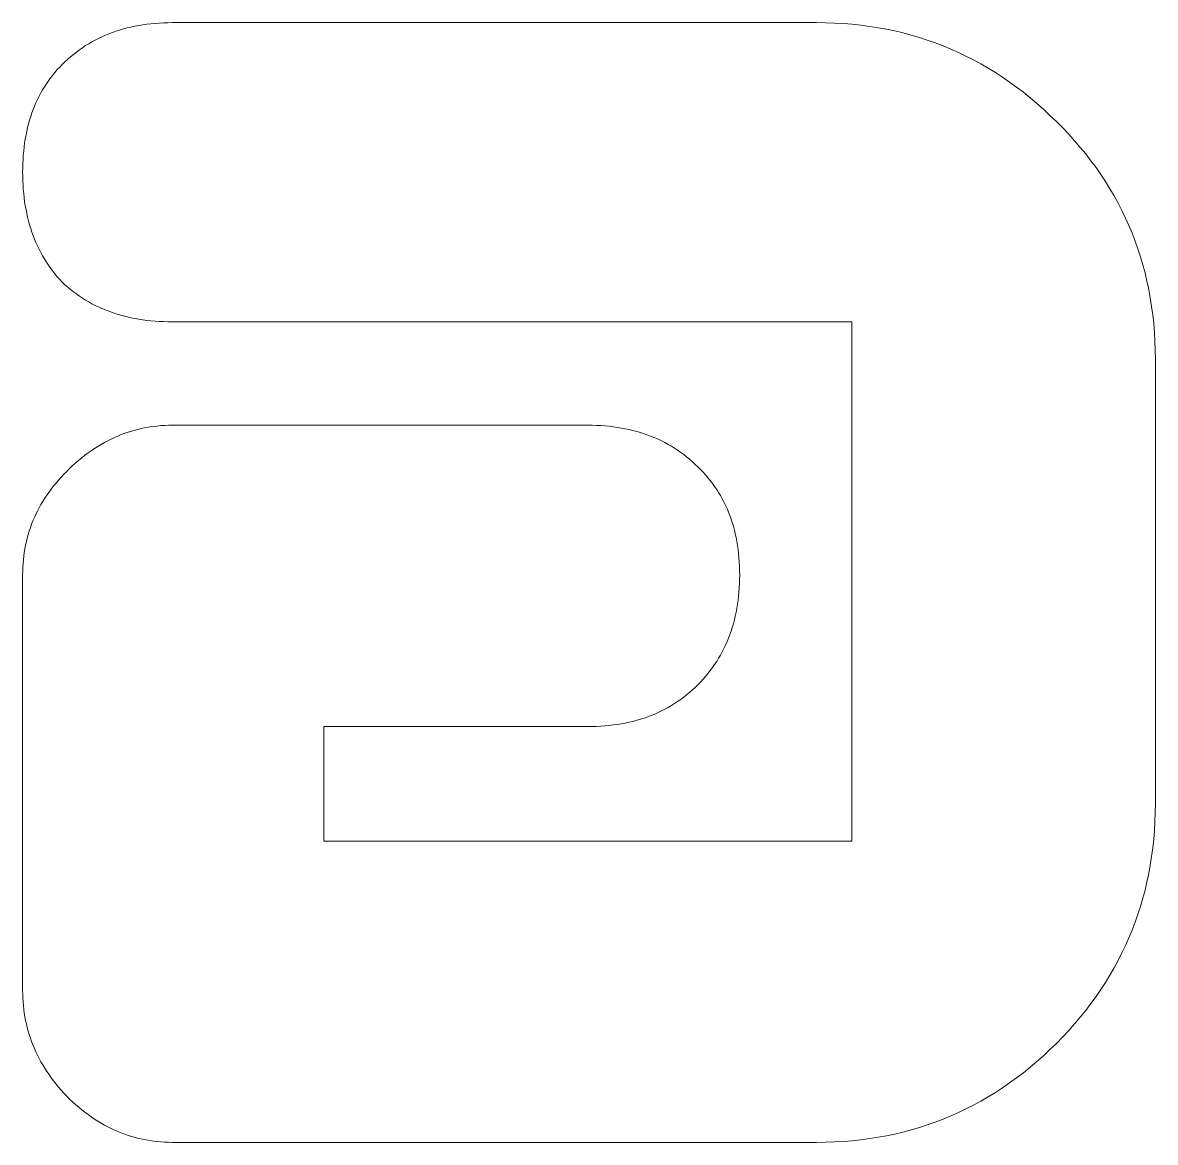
# Model space of a CAD drawing. Header units: millimetres. Extents: x -570 to 1260, y -948 to 580.
# Drawn here: x -371.13 to -352.52, y -159.18 to -140.79 of the extents above; entities that cross this region are included whole.
import ezdxf

# ---------------------------------------------------------------- set-up
doc = ezdxf.new("R2010")
doc.units = ezdxf.units.MM
doc.layers.add('Text', color=1, linetype='CONTINUOUS', lineweight=0, true_color=0xff0000)

msp = doc.modelspace()

# ---------------------------------------------------------------- linework, layer by layer
at = {"layer": 'Text'}
for p, q in [((-369.222, -140.834), (-369.156, -140.823)), ((-369.156, -140.823), (-369.09, -140.814)), ((-369.09, -140.814), (-369.022, -140.806)), ((-369.022, -140.806), (-368.954, -140.8)), ((-368.954, -140.8), (-368.885, -140.795)), ((-368.885, -140.795), (-368.815, -140.791)), ((-368.815, -140.791), (-368.744, -140.789)), ((-368.744, -140.789), (-368.673, -140.788)), ((-368.673, -140.788), (-358.088, -140.788)), ((-358.088, -140.788), (-357.94, -140.79)), ((-357.94, -140.79), (-357.793, -140.795)), ((-357.793, -140.795), (-357.647, -140.803)), ((-357.647, -140.803), (-357.503, -140.815)), ((-357.503, -140.815), (-357.36, -140.831)), ((-357.36, -140.831), (-357.219, -140.849)), ((-369.827, -141.02), (-369.77, -140.995)), ((-369.77, -140.995), (-369.713, -140.971)), ((-369.713, -140.971), (-369.655, -140.949)), ((-369.655, -140.949), (-369.596, -140.928)), ((-369.596, -140.928), (-369.536, -140.909)), ((-369.536, -140.909), (-369.475, -140.891)), ((-369.475, -140.891), (-369.413, -140.875)), ((-369.413, -140.875), (-369.35, -140.86)), ((-369.35, -140.86), (-369.286, -140.846)), ((-369.286, -140.846), (-369.222, -140.834)), ((-357.219, -140.849), (-357.079, -140.871)), ((-357.079, -140.871), (-356.941, -140.897)), ((-356.941, -140.897), (-356.803, -140.925)), ((-356.803, -140.925), (-356.668, -140.957)), ((-356.668, -140.957), (-356.534, -140.993)), ((-356.534, -140.993), (-356.401, -141.032)), ((-370.197, -141.235), (-370.147, -141.2)), ((-370.147, -141.2), (-370.096, -141.166)), ((-370.096, -141.166), (-370.044, -141.134)), ((-370.044, -141.134), (-369.991, -141.103)), ((-369.991, -141.103), (-369.937, -141.074)), ((-369.937, -141.074), (-369.882, -141.046)), ((-369.882, -141.046), (-369.827, -141.02)), ((-356.401, -141.032), (-356.27, -141.074)), ((-356.27, -141.074), (-356.14, -141.12)), ((-356.14, -141.12), (-356.011, -141.169)), ((-356.011, -141.169), (-355.884, -141.221)), ((-370.434, -141.431), (-370.388, -141.389)), ((-370.388, -141.389), (-370.342, -141.348)), ((-370.342, -141.348), (-370.294, -141.309)), ((-370.294, -141.309), (-370.246, -141.271)), ((-370.246, -141.271), (-370.197, -141.235)), ((-355.884, -141.221), (-355.759, -141.277)), ((-355.759, -141.277), (-355.635, -141.336)), ((-355.635, -141.336), (-355.512, -141.399)), ((-370.599, -141.605), (-370.56, -141.56)), ((-370.56, -141.56), (-370.52, -141.517)), ((-370.52, -141.517), (-370.479, -141.475)), ((-370.479, -141.475), (-370.434, -141.431)), ((-355.512, -141.399), (-355.391, -141.465)), ((-355.391, -141.465), (-355.271, -141.534)), ((-355.271, -141.534), (-355.152, -141.607)), ((-370.739, -141.792), (-370.706, -141.744)), ((-370.706, -141.744), (-370.672, -141.697)), ((-370.672, -141.697), (-370.636, -141.65)), ((-370.636, -141.65), (-370.599, -141.605)), ((-355.152, -141.607), (-355.035, -141.683)), ((-355.035, -141.683), (-354.92, -141.763)), ((-354.92, -141.763), (-354.805, -141.846)), ((-370.858, -141.995), (-370.831, -141.943)), ((-370.831, -141.943), (-370.802, -141.892)), ((-370.802, -141.892), (-370.771, -141.842)), ((-370.771, -141.842), (-370.739, -141.792)), ((-354.805, -141.846), (-354.693, -141.932)), ((-354.693, -141.932), (-354.581, -142.021)), ((-370.933, -142.158), (-370.91, -142.103)), ((-370.91, -142.103), (-370.885, -142.048)), ((-370.885, -142.048), (-370.858, -141.995)), ((-354.581, -142.021), (-354.472, -142.114)), ((-354.472, -142.114), (-354.363, -142.211)), ((-370.996, -142.329), (-370.977, -142.271)), ((-370.977, -142.271), (-370.956, -142.214)), ((-370.956, -142.214), (-370.933, -142.158)), ((-354.363, -142.211), (-354.256, -142.311)), ((-354.256, -142.311), (-354.15, -142.414)), ((-371.047, -142.509), (-371.032, -142.448)), ((-371.032, -142.448), (-371.015, -142.388)), ((-371.015, -142.388), (-370.996, -142.329)), ((-354.15, -142.414), (-354.047, -142.517)), ((-371.086, -142.698), (-371.074, -142.634)), ((-371.074, -142.634), (-371.061, -142.571)), ((-371.061, -142.571), (-371.047, -142.509)), ((-354.047, -142.517), (-353.948, -142.622)), ((-353.948, -142.622), (-353.851, -142.728)), ((-371.112, -142.896), (-371.105, -142.829)), ((-371.105, -142.829), (-371.096, -142.763)), ((-371.096, -142.763), (-371.086, -142.698)), ((-353.851, -142.728), (-353.758, -142.836)), ((-353.758, -142.836), (-353.668, -142.945)), ((-371.126, -143.102), (-371.123, -143.032)), ((-371.123, -143.032), (-371.118, -142.964)), ((-371.118, -142.964), (-371.112, -142.896)), ((-353.668, -142.945), (-353.582, -143.056)), ((-353.582, -143.056), (-353.499, -143.169)), ((-371.129, -143.245), (-371.128, -143.173)), ((-371.128, -143.317), (-371.129, -143.245)), ((-371.128, -143.173), (-371.126, -143.102)), ((-353.499, -143.169), (-353.42, -143.282)), ((-371.126, -143.387), (-371.128, -143.317)), ((-371.123, -143.457), (-371.126, -143.387)), ((-353.42, -143.282), (-353.344, -143.398)), ((-353.344, -143.398), (-353.271, -143.515)), ((-371.118, -143.527), (-371.123, -143.457)), ((-371.112, -143.595), (-371.118, -143.527)), ((-371.105, -143.662), (-371.112, -143.595)), ((-353.271, -143.515), (-353.202, -143.633)), ((-371.096, -143.728), (-371.105, -143.662)), ((-371.086, -143.794), (-371.096, -143.728)), ((-371.074, -143.858), (-371.086, -143.794)), ((-353.202, -143.633), (-353.136, -143.753)), ((-353.136, -143.753), (-353.073, -143.874)), ((-371.061, -143.922), (-371.074, -143.858)), ((-371.047, -143.985), (-371.061, -143.922)), ((-371.032, -144.047), (-371.047, -143.985)), ((-353.073, -143.874), (-353.014, -143.997)), ((-371.015, -144.108), (-371.032, -144.047)), ((-370.996, -144.168), (-371.015, -144.108)), ((-370.977, -144.227), (-370.996, -144.168)), ((-353.014, -143.997), (-352.958, -144.121)), ((-352.958, -144.121), (-352.906, -144.247)), ((-370.956, -144.285), (-370.977, -144.227)), ((-370.933, -144.343), (-370.956, -144.285)), ((-370.91, -144.399), (-370.933, -144.343)), ((-352.906, -144.247), (-352.856, -144.374)), ((-370.885, -144.455), (-370.91, -144.399)), ((-370.858, -144.509), (-370.885, -144.455)), ((-370.831, -144.563), (-370.858, -144.509)), ((-352.856, -144.374), (-352.811, -144.503)), ((-352.811, -144.503), (-352.769, -144.634)), ((-370.802, -144.616), (-370.831, -144.563)), ((-370.771, -144.668), (-370.802, -144.616)), ((-370.739, -144.719), (-370.771, -144.668)), ((-370.706, -144.769), (-370.739, -144.719)), ((-352.769, -144.634), (-352.73, -144.766)), ((-370.672, -144.818), (-370.706, -144.769)), ((-370.636, -144.867), (-370.672, -144.818)), ((-370.599, -144.914), (-370.636, -144.867)), ((-370.56, -144.961), (-370.599, -144.914)), ((-352.73, -144.766), (-352.694, -144.899)), ((-352.694, -144.899), (-352.662, -145.034)), ((-370.52, -145.006), (-370.56, -144.961)), ((-370.479, -145.051), (-370.52, -145.006)), ((-370.434, -145.092), (-370.479, -145.051)), ((-370.388, -145.132), (-370.434, -145.092)), ((-352.662, -145.034), (-352.633, -145.17)), ((-370.342, -145.171), (-370.388, -145.132)), ((-370.294, -145.208), (-370.342, -145.171)), ((-370.246, -145.244), (-370.294, -145.208)), ((-370.197, -145.278), (-370.246, -145.244)), ((-370.147, -145.311), (-370.197, -145.278)), ((-352.633, -145.17), (-352.608, -145.308)), ((-370.096, -145.343), (-370.147, -145.311)), ((-370.044, -145.374), (-370.096, -145.343)), ((-369.991, -145.403), (-370.044, -145.374)), ((-369.937, -145.431), (-369.991, -145.403)), ((-369.882, -145.457), (-369.937, -145.431)), ((-369.827, -145.482), (-369.882, -145.457)), ((-369.77, -145.506), (-369.827, -145.482)), ((-352.608, -145.308), (-352.586, -145.447)), ((-352.586, -145.447), (-352.567, -145.588)), ((-369.713, -145.528), (-369.77, -145.506)), ((-369.655, -145.549), (-369.713, -145.528)), ((-369.596, -145.569), (-369.655, -145.549)), ((-369.536, -145.587), (-369.596, -145.569)), ((-369.475, -145.604), (-369.536, -145.587)), ((-369.413, -145.619), (-369.475, -145.604)), ((-369.35, -145.634), (-369.413, -145.619)), ((-369.286, -145.646), (-369.35, -145.634)), ((-369.222, -145.658), (-369.286, -145.646)), ((-369.156, -145.668), (-369.222, -145.658)), ((-369.09, -145.677), (-369.156, -145.668)), ((-352.567, -145.588), (-352.552, -145.731)), ((-369.022, -145.684), (-369.09, -145.677)), ((-368.954, -145.69), (-369.022, -145.684)), ((-368.885, -145.695), (-368.954, -145.69)), ((-368.815, -145.698), (-368.885, -145.695)), ((-368.744, -145.701), (-368.815, -145.698)), ((-368.673, -145.701), (-368.744, -145.701)), ((-357.51, -145.701), (-368.673, -145.701)), ((-357.51, -154.227), (-357.51, -145.701)), ((-352.552, -145.731), (-352.54, -145.875)), ((-352.54, -145.875), (-352.532, -146.02)), ((-352.532, -146.02), (-352.527, -146.167)), ((-352.527, -146.167), (-352.525, -146.315)), ((-352.525, -146.315), (-352.525, -153.612)), ((-369.452, -147.532), (-369.395, -147.513)), ((-369.395, -147.513), (-369.337, -147.495)), ((-369.337, -147.495), (-369.279, -147.478)), ((-369.279, -147.478), (-369.221, -147.463)), ((-369.221, -147.463), (-369.162, -147.45)), ((-369.162, -147.45), (-369.102, -147.438)), ((-369.102, -147.438), (-369.042, -147.427)), ((-369.042, -147.427), (-368.982, -147.419)), ((-368.982, -147.419), (-368.921, -147.412)), ((-368.921, -147.412), (-368.859, -147.406)), ((-368.859, -147.406), (-368.797, -147.402)), ((-368.797, -147.402), (-368.735, -147.4)), ((-368.735, -147.4), (-368.673, -147.399)), ((-368.673, -147.399), (-361.845, -147.399)), ((-361.845, -147.399), (-361.773, -147.4)), ((-361.773, -147.4), (-361.702, -147.402)), ((-361.702, -147.402), (-361.632, -147.405)), ((-361.632, -147.405), (-361.563, -147.41)), ((-361.563, -147.41), (-361.495, -147.417)), ((-361.495, -147.417), (-361.428, -147.425)), ((-361.428, -147.425), (-361.361, -147.434)), ((-361.361, -147.434), (-361.296, -147.445)), ((-361.296, -147.445), (-361.231, -147.457)), ((-361.231, -147.457), (-361.168, -147.47)), ((-361.168, -147.47), (-361.105, -147.485)), ((-361.105, -147.485), (-361.043, -147.502)), ((-361.043, -147.502), (-360.982, -147.52)), ((-360.982, -147.52), (-360.922, -147.539)), ((-369.895, -147.747), (-369.841, -147.715)), ((-369.841, -147.715), (-369.787, -147.684)), ((-369.787, -147.684), (-369.732, -147.655)), ((-369.732, -147.655), (-369.677, -147.627)), ((-369.677, -147.627), (-369.622, -147.601)), ((-369.622, -147.601), (-369.566, -147.577)), ((-369.566, -147.577), (-369.509, -147.554)), ((-369.509, -147.554), (-369.452, -147.532)), ((-360.922, -147.539), (-360.863, -147.56)), ((-360.863, -147.56), (-360.805, -147.582)), ((-360.805, -147.582), (-360.747, -147.605)), ((-360.747, -147.605), (-360.691, -147.63)), ((-360.691, -147.63), (-360.635, -147.657)), ((-360.635, -147.657), (-360.58, -147.685)), ((-360.58, -147.685), (-360.527, -147.714)), ((-360.527, -147.714), (-360.474, -147.745)), ((-370.156, -147.933), (-370.105, -147.892)), ((-370.105, -147.892), (-370.053, -147.854)), ((-370.053, -147.854), (-370.001, -147.817)), ((-370.001, -147.817), (-369.948, -147.781)), ((-369.948, -147.781), (-369.895, -147.747)), ((-360.474, -147.745), (-360.422, -147.777)), ((-360.422, -147.777), (-360.371, -147.81)), ((-360.371, -147.81), (-360.321, -147.845)), ((-360.321, -147.845), (-360.271, -147.882)), ((-360.271, -147.882), (-360.223, -147.92)), ((-370.357, -148.11), (-370.308, -148.063)), ((-370.308, -148.063), (-370.258, -148.018)), ((-370.258, -148.018), (-370.207, -147.975)), ((-370.207, -147.975), (-370.156, -147.933)), ((-360.223, -147.92), (-360.176, -147.959)), ((-360.176, -147.959), (-360.129, -148)), ((-360.129, -148), (-360.084, -148.042)), ((-360.084, -148.042), (-360.039, -148.085)), ((-360.039, -148.085), (-359.995, -148.128)), ((-370.54, -148.3), (-370.497, -148.252)), ((-370.497, -148.252), (-370.452, -148.205)), ((-370.452, -148.205), (-370.406, -148.158)), ((-370.406, -148.158), (-370.357, -148.11)), ((-359.995, -148.128), (-359.953, -148.171)), ((-359.953, -148.171), (-359.912, -148.216)), ((-359.912, -148.216), (-359.873, -148.261)), ((-359.873, -148.261), (-359.835, -148.307)), ((-370.696, -148.497), (-370.659, -148.447)), ((-370.659, -148.447), (-370.621, -148.397)), ((-370.621, -148.397), (-370.581, -148.348)), ((-370.581, -148.348), (-370.54, -148.3)), ((-359.835, -148.307), (-359.799, -148.355)), ((-359.799, -148.355), (-359.764, -148.403)), ((-359.764, -148.403), (-359.73, -148.452)), ((-359.73, -148.452), (-359.698, -148.503)), ((-370.797, -148.65), (-370.765, -148.598)), ((-370.765, -148.598), (-370.731, -148.547)), ((-370.731, -148.547), (-370.696, -148.497)), ((-359.698, -148.503), (-359.667, -148.554)), ((-359.667, -148.554), (-359.638, -148.606)), ((-359.638, -148.606), (-359.61, -148.659)), ((-370.912, -148.862), (-370.885, -148.808)), ((-370.885, -148.808), (-370.858, -148.755)), ((-370.858, -148.755), (-370.828, -148.702)), ((-370.828, -148.702), (-370.797, -148.65)), ((-359.61, -148.659), (-359.584, -148.713)), ((-359.584, -148.713), (-359.559, -148.769)), ((-359.559, -148.769), (-359.535, -148.825)), ((-359.535, -148.825), (-359.513, -148.882)), ((-370.982, -149.026), (-370.96, -148.971)), ((-370.96, -148.971), (-370.937, -148.916)), ((-370.937, -148.916), (-370.912, -148.862)), ((-359.513, -148.882), (-359.492, -148.94)), ((-359.492, -148.94), (-359.473, -148.999)), ((-359.473, -148.999), (-359.455, -149.059)), ((-371.054, -149.253), (-371.038, -149.195)), ((-371.038, -149.195), (-371.021, -149.138)), ((-371.021, -149.138), (-371.002, -149.082)), ((-371.002, -149.082), (-370.982, -149.026)), ((-359.455, -149.059), (-359.439, -149.12)), ((-359.439, -149.12), (-359.424, -149.182)), ((-359.424, -149.182), (-359.41, -149.245)), ((-371.092, -149.428), (-371.081, -149.369)), ((-371.081, -149.369), (-371.068, -149.31)), ((-371.068, -149.31), (-371.054, -149.253)), ((-359.41, -149.245), (-359.398, -149.309)), ((-359.398, -149.309), (-359.387, -149.374)), ((-359.387, -149.374), (-359.378, -149.44)), ((-371.117, -149.608), (-371.11, -149.547)), ((-371.11, -149.547), (-371.102, -149.487)), ((-371.102, -149.487), (-371.092, -149.428)), ((-359.378, -149.44), (-359.37, -149.506)), ((-359.37, -149.506), (-359.364, -149.574)), ((-359.364, -149.574), (-359.359, -149.643)), ((-371.128, -149.793), (-371.126, -149.731)), ((-371.126, -149.731), (-371.122, -149.669)), ((-371.122, -149.669), (-371.117, -149.608)), ((-359.359, -149.643), (-359.355, -149.713)), ((-359.355, -149.713), (-359.353, -149.784)), ((-371.129, -149.856), (-371.128, -149.793)), ((-371.129, -156.683), (-371.129, -149.856)), ((-359.353, -149.927), (-359.355, -149.998)), ((-359.353, -149.784), (-359.352, -149.856)), ((-359.352, -149.856), (-359.353, -149.927)), ((-359.359, -150.068), (-359.364, -150.137)), ((-359.355, -149.998), (-359.359, -150.068)), ((-359.378, -150.273), (-359.387, -150.339)), ((-359.37, -150.205), (-359.378, -150.273)), ((-359.364, -150.137), (-359.37, -150.205)), ((-359.41, -150.469), (-359.424, -150.533)), ((-359.398, -150.405), (-359.41, -150.469)), ((-359.387, -150.339), (-359.398, -150.405)), ((-359.455, -150.658), (-359.473, -150.719)), ((-359.439, -150.596), (-359.455, -150.658)), ((-359.424, -150.533), (-359.439, -150.596)), ((-359.513, -150.838), (-359.535, -150.896)), ((-359.492, -150.779), (-359.513, -150.838)), ((-359.473, -150.719), (-359.492, -150.779)), ((-359.584, -151.01), (-359.61, -151.065)), ((-359.559, -150.953), (-359.584, -151.01)), ((-359.535, -150.896), (-359.559, -150.953)), ((-359.698, -151.227), (-359.73, -151.279)), ((-359.667, -151.174), (-359.698, -151.227)), ((-359.638, -151.12), (-359.667, -151.174)), ((-359.61, -151.065), (-359.638, -151.12)), ((-359.835, -151.429), (-359.873, -151.477)), ((-359.799, -151.38), (-359.835, -151.429)), ((-359.764, -151.33), (-359.799, -151.38)), ((-359.73, -151.279), (-359.764, -151.33)), ((-359.995, -151.617), (-360.039, -151.662)), ((-359.953, -151.571), (-359.995, -151.617)), ((-359.912, -151.525), (-359.953, -151.571)), ((-359.873, -151.477), (-359.912, -151.525)), ((-360.176, -151.788), (-360.223, -151.827)), ((-360.129, -151.747), (-360.176, -151.788)), ((-360.084, -151.705), (-360.129, -151.747)), ((-360.039, -151.662), (-360.084, -151.705)), ((-360.422, -151.97), (-360.474, -152.002)), ((-360.371, -151.937), (-360.422, -151.97)), ((-360.321, -151.902), (-360.371, -151.937)), ((-360.271, -151.865), (-360.321, -151.902)), ((-360.223, -151.827), (-360.271, -151.865)), ((-360.805, -152.165), (-360.863, -152.187)), ((-360.747, -152.142), (-360.805, -152.165)), ((-360.691, -152.117), (-360.747, -152.142)), ((-360.635, -152.09), (-360.691, -152.117)), ((-360.58, -152.062), (-360.635, -152.09)), ((-360.527, -152.033), (-360.58, -152.062)), ((-360.474, -152.002), (-360.527, -152.033)), ((-361.845, -152.348), (-366.18, -152.348)), ((-366.18, -152.348), (-366.18, -154.227)), ((-361.773, -152.347), (-361.845, -152.348)), ((-361.702, -152.345), (-361.773, -152.347)), ((-361.632, -152.342), (-361.702, -152.345)), ((-361.563, -152.337), (-361.632, -152.342)), ((-361.495, -152.33), (-361.563, -152.337)), ((-361.428, -152.322), (-361.495, -152.33)), ((-361.361, -152.313), (-361.428, -152.322)), ((-361.296, -152.302), (-361.361, -152.313)), ((-361.231, -152.29), (-361.296, -152.302)), ((-361.168, -152.277), (-361.231, -152.29)), ((-361.105, -152.262), (-361.168, -152.277)), ((-361.043, -152.245), (-361.105, -152.262)), ((-360.982, -152.227), (-361.043, -152.245)), ((-360.922, -152.208), (-360.982, -152.227)), ((-360.863, -152.187), (-360.922, -152.208)), ((-352.525, -153.612), (-352.527, -153.761)), ((-352.527, -153.761), (-352.532, -153.908)), ((-352.532, -153.908), (-352.54, -154.053)), ((-366.18, -154.227), (-357.51, -154.227)), ((-352.552, -154.198), (-352.567, -154.34)), ((-352.54, -154.053), (-352.552, -154.198)), ((-352.567, -154.34), (-352.586, -154.482)), ((-352.586, -154.482), (-352.608, -154.622)), ((-352.633, -154.76), (-352.662, -154.897)), ((-352.608, -154.622), (-352.633, -154.76)), ((-352.662, -154.897), (-352.694, -155.033)), ((-352.694, -155.033), (-352.73, -155.167)), ((-352.769, -155.3), (-352.811, -155.431)), ((-352.73, -155.167), (-352.769, -155.3)), ((-352.811, -155.431), (-352.856, -155.561)), ((-352.906, -155.689), (-352.958, -155.816)), ((-352.856, -155.561), (-352.906, -155.689)), ((-352.958, -155.816), (-353.014, -155.942)), ((-353.073, -156.066), (-353.136, -156.189)), ((-353.014, -155.942), (-353.073, -156.066)), ((-353.136, -156.189), (-353.202, -156.31)), ((-353.271, -156.43), (-353.344, -156.548)), ((-353.202, -156.31), (-353.271, -156.43)), ((-353.344, -156.548), (-353.42, -156.665)), ((-371.128, -156.746), (-371.129, -156.683)), ((-371.126, -156.808), (-371.128, -156.746)), ((-371.122, -156.87), (-371.126, -156.808)), ((-353.499, -156.781), (-353.582, -156.895)), ((-353.42, -156.665), (-353.499, -156.781)), ((-371.117, -156.931), (-371.122, -156.87)), ((-371.11, -156.992), (-371.117, -156.931)), ((-371.102, -157.052), (-371.11, -156.992)), ((-353.668, -157.008), (-353.758, -157.119)), ((-353.582, -156.895), (-353.668, -157.008)), ((-371.092, -157.112), (-371.102, -157.052)), ((-371.081, -157.172), (-371.092, -157.112)), ((-371.068, -157.231), (-371.081, -157.172)), ((-353.758, -157.119), (-353.851, -157.229)), ((-371.054, -157.29), (-371.068, -157.231)), ((-371.038, -157.348), (-371.054, -157.29)), ((-371.021, -157.406), (-371.038, -157.348)), ((-353.948, -157.337), (-354.047, -157.444)), ((-353.851, -157.229), (-353.948, -157.337)), ((-371.002, -157.463), (-371.021, -157.406)), ((-370.982, -157.52), (-371.002, -157.463)), ((-370.96, -157.576), (-370.982, -157.52)), ((-370.937, -157.632), (-370.96, -157.576)), ((-354.15, -157.55), (-354.256, -157.653)), ((-354.047, -157.444), (-354.15, -157.55)), ((-370.912, -157.688), (-370.937, -157.632)), ((-370.885, -157.743), (-370.912, -157.688)), ((-370.858, -157.797), (-370.885, -157.743)), ((-354.363, -157.753), (-354.472, -157.849)), ((-354.256, -157.653), (-354.363, -157.753)), ((-370.828, -157.851), (-370.858, -157.797)), ((-370.797, -157.905), (-370.828, -157.851)), ((-370.765, -157.958), (-370.797, -157.905)), ((-354.581, -157.942), (-354.693, -158.032)), ((-354.472, -157.849), (-354.581, -157.942)), ((-370.731, -158.011), (-370.765, -157.958)), ((-370.696, -158.063), (-370.731, -158.011)), ((-370.659, -158.115), (-370.696, -158.063)), ((-370.621, -158.167), (-370.659, -158.115)), ((-354.805, -158.118), (-354.92, -158.201)), ((-354.693, -158.032), (-354.805, -158.118)), ((-370.581, -158.218), (-370.621, -158.167)), ((-370.54, -158.268), (-370.581, -158.218)), ((-370.497, -158.318), (-370.54, -158.268)), ((-370.452, -158.368), (-370.497, -158.318)), ((-355.035, -158.281), (-355.152, -158.357)), ((-354.92, -158.201), (-355.035, -158.281)), ((-370.406, -158.417), (-370.452, -158.368)), ((-370.357, -158.465), (-370.406, -158.417)), ((-370.308, -158.512), (-370.357, -158.465)), ((-355.391, -158.499), (-355.512, -158.565)), ((-355.271, -158.43), (-355.391, -158.499)), ((-355.152, -158.357), (-355.271, -158.43)), ((-370.258, -158.557), (-370.308, -158.512)), ((-370.207, -158.6), (-370.258, -158.557)), ((-370.156, -158.642), (-370.207, -158.6)), ((-370.105, -158.682), (-370.156, -158.642)), ((-370.053, -158.721), (-370.105, -158.682)), ((-355.759, -158.687), (-355.884, -158.743)), ((-355.635, -158.628), (-355.759, -158.687)), ((-355.512, -158.565), (-355.635, -158.628)), ((-370.001, -158.758), (-370.053, -158.721)), ((-369.948, -158.794), (-370.001, -158.758)), ((-369.895, -158.827), (-369.948, -158.794)), ((-369.841, -158.86), (-369.895, -158.827)), ((-369.787, -158.891), (-369.841, -158.86)), ((-356.14, -158.844), (-356.27, -158.89)), ((-356.011, -158.795), (-356.14, -158.844)), ((-355.884, -158.743), (-356.011, -158.795)), ((-369.732, -158.92), (-369.787, -158.891)), ((-369.677, -158.947), (-369.732, -158.92)), ((-369.622, -158.974), (-369.677, -158.947)), ((-369.566, -158.998), (-369.622, -158.974)), ((-369.509, -159.021), (-369.566, -158.998)), ((-369.452, -159.042), (-369.509, -159.021)), ((-369.395, -159.062), (-369.452, -159.042)), ((-369.337, -159.08), (-369.395, -159.062)), ((-356.803, -159.039), (-356.941, -159.067)), ((-356.668, -159.006), (-356.803, -159.039)), ((-356.534, -158.971), (-356.668, -159.006)), ((-356.401, -158.932), (-356.534, -158.971)), ((-356.27, -158.89), (-356.401, -158.932)), ((-369.279, -159.097), (-369.337, -159.08)), ((-369.221, -159.112), (-369.279, -159.097)), ((-369.162, -159.125), (-369.221, -159.112)), ((-369.102, -159.137), (-369.162, -159.125)), ((-369.042, -159.147), (-369.102, -159.137)), ((-368.982, -159.156), (-369.042, -159.147)), ((-368.921, -159.163), (-368.982, -159.156)), ((-368.859, -159.169), (-368.921, -159.163)), ((-368.797, -159.172), (-368.859, -159.169)), ((-368.735, -159.175), (-368.797, -159.172)), ((-368.673, -159.176), (-368.735, -159.175)), ((-358.088, -159.176), (-368.673, -159.176)), ((-357.94, -159.174), (-358.088, -159.176)), ((-357.793, -159.169), (-357.94, -159.174)), ((-357.647, -159.16), (-357.793, -159.169)), ((-357.503, -159.149), (-357.647, -159.16)), ((-357.36, -159.133), (-357.503, -159.149)), ((-357.219, -159.115), (-357.36, -159.133)), ((-357.079, -159.093), (-357.219, -159.115)), ((-356.941, -159.067), (-357.079, -159.093))]:
    msp.add_line(p, q, dxfattribs=at)

doc.saveas('drawing.dxf')
